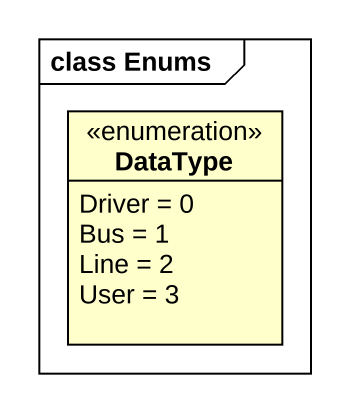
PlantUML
@startuml
mainframe class Enums
hide circle
hide empty members
enum DataType {
  Driver = 0
  Bus = 1
  Line = 2
  User = 3
}
@enduml
